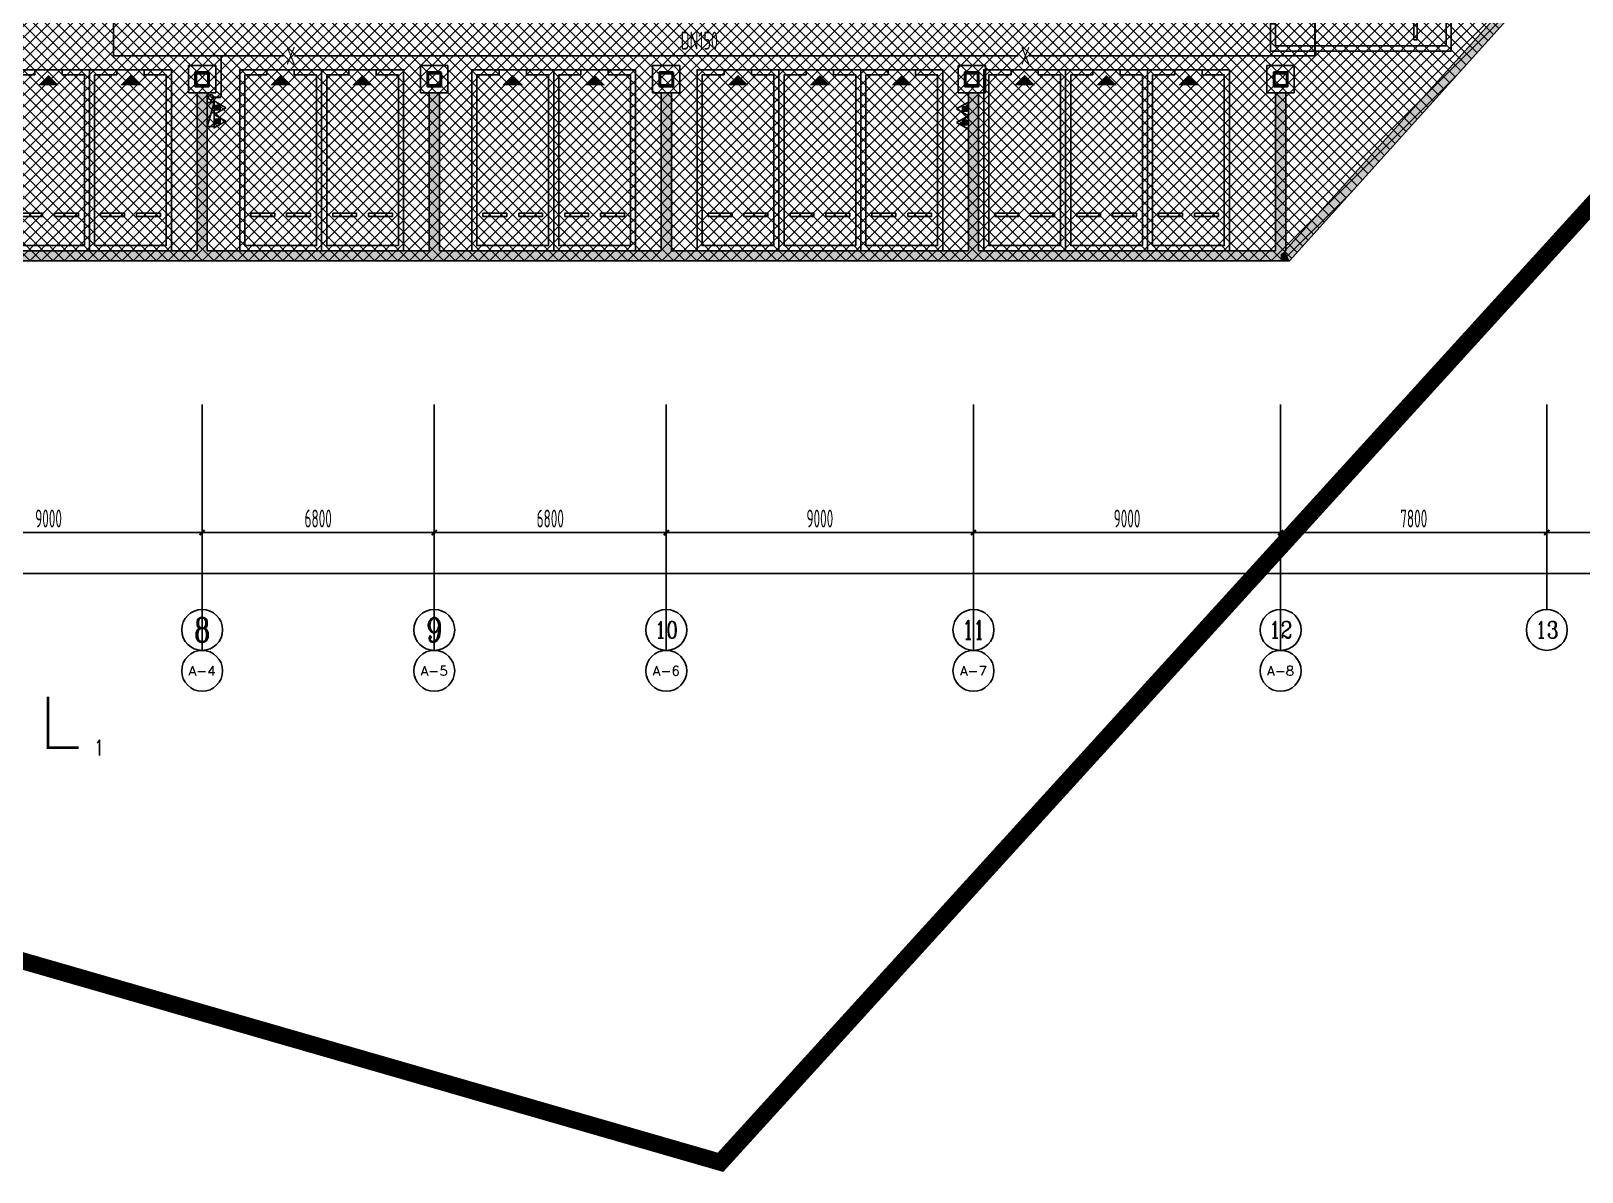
# Model space of a CAD drawing. Extents: x -2120532 to 1934524, y -1331911 to 424203.
# Drawn here: x -50223 to -4779, y -408249 to -374824 of the extents above; entities that cross this region are included whole.
import ezdxf
from ezdxf.enums import TextEntityAlignment as Align

# ---------------------------------------------------------------- set-up
doc = ezdxf.new("R2010")
doc.units = 0
doc.header["$LTSCALE"] = 10
doc.linetypes.add('ACAD_ISO05W100', pattern=[34, 24, -3, 0.5, -3, 0.5, -3])
for name, color, linetype in [('00-停车位', 67, 'Continuous'), ('A-COLUMN', 8, 'Continuous'), ('A-REDLINE', 1, 'ACAD_ISO05W100'), ('A-WALL', 2, 'Continuous'), ('AXIS', 3, 'Continuous'), ('AXIS_TEXT', 7, 'Continuous'), ('DIM_SYMB', 3, 'Continuous'), ('PUB_HATCH', 8, 'Continuous'), ('W-EQUIP_消火栓', 7, 'Continuous'), ('W-EQUIP_灭火器', 7, 'Continuous'), ('W-PIPE-消防', 1, 'Continuous'), ('W-TEXT_消防', 7, 'Continuous'), ('W-VPIPE-消防', 1, 'Continuous'), ('画水辅助', 6, 'Continuous')]:
    doc.layers.add(name, color=color, linetype=linetype)
doc.layers.add('钢柱', color=51, linetype='Continuous', lineweight=35)
doc.styles.add('8B2_02', font='tssdeng.shx', dxfattribs={"width": 0.6, "bigfont": 'TSSDCHN.shx'})
doc.styles.add('_TCH_AXIS', font='COMPLEX', dxfattribs={"bigfont": 'GBCBIG'})
doc.styles.add('_TCH_LABEL', font='COMPLEX', dxfattribs={"bigfont": 'GBCBIG'})
doc.styles.add('COMPLEX', font='COMPLEX.shx', dxfattribs={"width": 0.65})
doc.styles.add('STANDARD_T3', font='TSSDENG.shx', dxfattribs={"width": 0.56, "bigfont": 'TSSDCHN.shx'})
doc.dimstyles.new('_TCH_ARCH&&150', dxfattribs={"dimtxt": 525, "dimasz": 150, "dimexe": 375, "dimexo": 450, "dimgap": 150, "dimtad": 1, "dimdec": 0, "dimzin": 0, "dimdsep": 46, "dimtxsty": 'STANDARD_T3', "dimblk": 'ARCHTICK', "dimcen": 0.09, "dimclrt": 7, "dimazin": 2, "dimtfac": 1, "dimtdec": 0, "dimtix": 1, "dimtmove": 2, "dimatfit": 3, "dimfxl": 0, "dimtolj": 1, "dimtzin": 0, "dimarcsym": 0})

# ---------------------------------------------------------------- blocks, each defined once
blk = doc.blocks.new('车位2400x5300')
at = {"layer": '00-停车位', "color": 251}
for p, q in [((-875, -1000), (-175, -1000)), ((-875, -1100), (-875, -1000)), ((-875, -1100), (-175, -1100)), ((-175, -1100), (-175, -1000)), ((175, -1000), (875, -1000)), ((175, -1100), (175, -1000)), ((175, -1100), (875, -1100)), ((875, -1100), (875, -1000)), ((400, -5300), (-400, -5300))]:
    blk.add_line(p, q, dxfattribs=at)
blk.add_lwpolyline([(400, -5150), (400, -5300), (1200, -5300), (1200, 0), (-1200, 0), (-1200, -5300), (-400, -5300), (-400, -5150), (-1050, -5150), (-1050, -150), (1050, -150), (1050, -5150), (400, -5150)], dxfattribs=at)
blk.add_lwpolyline([(0, -5150, 0, 600, 0), (0, -4850, 600, 600, 0)], format="xyseb", dxfattribs=at)
blk = doc.blocks.new('_AXISO')
blk.add_circle((0, 0), 0.5)
at = {"layer": 'AXIS_TEXT', "style": 'COMPLEX', "width": 1.041667}
blk.add_attdef('A', text='', height=0.56, dxfattribs=at).set_placement((-0.25, -0.28), (0.25, -0.28), align=Align.FIT)
blk = doc.blocks.new('_ArchTick')
at = {"color": 0, "linetype": 'ByBlock', "const_width": 0.4}
blk.add_lwpolyline([(-0.5, -0.5), (0.5, 0.5)], dxfattribs=at)
blk = doc.blocks.new('*D128')
at = {"layer": 'AXIS', "color": 0, "lineweight": -2, "transparency": 16777216}
for p, q in [((-95159, -386218), (-95159, -391093)), ((106241, -386218), (106241, -391093)), ((-95159, -390718), (106241, -390718))]:
    blk.add_line(p, q, dxfattribs=at)
at = {"layer": 'Defpoints', "color": 0, "transparency": 16777216}
for p in [(-95159, -385768), (106241, -385768), (106241, -390718)]:
    blk.add_point(p, dxfattribs=at)
at = {"layer": 'AXIS', "color": 0, "lineweight": -2, "transparency": 16777216, "xscale": 150, "yscale": 150, "zscale": 150, "rotation": 180}
blk.add_blockref('_ArchTick', (-95159, -390718), dxfattribs=at)
at = {"layer": 'AXIS', "color": 0, "lineweight": -2, "transparency": 16777216, "xscale": 150, "yscale": 150, "zscale": 150}
blk.add_blockref('_ArchTick', (106241, -390718), dxfattribs=at)
at = {"layer": 'AXIS', "color": 7, "transparency": 16777216, "insert": (5541, -390306), "char_height": 525, "attachment_point": 5, "style": 'STANDARD_T3'}
blk.add_mtext('\\A1;201400', dxfattribs=at)
blk = doc.blocks.new('*D167')
at = {"layer": 'AXIS', "color": 0, "lineweight": -2, "transparency": 16777216}
for p, q in [((-54209, -386218), (-54209, -389893)), ((-45209, -386218), (-45209, -389893)), ((-54209, -389518), (-45209, -389518))]:
    blk.add_line(p, q, dxfattribs=at)
at = {"layer": 'Defpoints', "color": 0, "transparency": 16777216}
for p in [(-54209, -385768), (-45209, -385768), (-45209, -389518)]:
    blk.add_point(p, dxfattribs=at)
at = {"layer": 'AXIS', "color": 0, "lineweight": -2, "transparency": 16777216, "xscale": 150, "yscale": 150, "zscale": 150, "rotation": 180}
blk.add_blockref('_ArchTick', (-54209, -389518), dxfattribs=at)
at = {"layer": 'AXIS', "color": 0, "lineweight": -2, "transparency": 16777216, "xscale": 150, "yscale": 150, "zscale": 150}
blk.add_blockref('_ArchTick', (-45209, -389518), dxfattribs=at)
at = {"layer": 'AXIS', "color": 7, "transparency": 16777216, "insert": (-49709, -389106), "char_height": 525, "attachment_point": 5, "style": 'STANDARD_T3'}
blk.add_mtext('\\A1;9000', dxfattribs=at)
blk = doc.blocks.new('*D168')
at = {"layer": 'AXIS', "color": 0, "lineweight": -2, "transparency": 16777216}
for p, q in [((-45209, -386218), (-45209, -389893)), ((-38409, -386218), (-38409, -389893)), ((-45209, -389518), (-38409, -389518))]:
    blk.add_line(p, q, dxfattribs=at)
at = {"layer": 'Defpoints', "color": 0, "transparency": 16777216}
for p in [(-45209, -385768), (-38409, -385768), (-38409, -389518)]:
    blk.add_point(p, dxfattribs=at)
at = {"layer": 'AXIS', "color": 0, "lineweight": -2, "transparency": 16777216, "xscale": 150, "yscale": 150, "zscale": 150, "rotation": 180}
blk.add_blockref('_ArchTick', (-45209, -389518), dxfattribs=at)
at = {"layer": 'AXIS', "color": 0, "lineweight": -2, "transparency": 16777216, "xscale": 150, "yscale": 150, "zscale": 150}
blk.add_blockref('_ArchTick', (-38409, -389518), dxfattribs=at)
at = {"layer": 'AXIS', "color": 7, "transparency": 16777216, "insert": (-41809, -389106), "char_height": 525, "attachment_point": 5, "style": 'STANDARD_T3'}
blk.add_mtext('\\A1;6800', dxfattribs=at)
blk = doc.blocks.new('*D169')
at = {"layer": 'AXIS', "color": 0, "lineweight": -2, "transparency": 16777216}
for p, q in [((-38409, -386218), (-38409, -389893)), ((-31609, -386218), (-31609, -389893)), ((-38409, -389518), (-31609, -389518))]:
    blk.add_line(p, q, dxfattribs=at)
at = {"layer": 'Defpoints', "color": 0, "transparency": 16777216}
for p in [(-38409, -385768), (-31609, -385768), (-31609, -389518)]:
    blk.add_point(p, dxfattribs=at)
at = {"layer": 'AXIS', "color": 0, "lineweight": -2, "transparency": 16777216, "xscale": 150, "yscale": 150, "zscale": 150, "rotation": 180}
blk.add_blockref('_ArchTick', (-38409, -389518), dxfattribs=at)
at = {"layer": 'AXIS', "color": 0, "lineweight": -2, "transparency": 16777216, "xscale": 150, "yscale": 150, "zscale": 150}
blk.add_blockref('_ArchTick', (-31609, -389518), dxfattribs=at)
at = {"layer": 'AXIS', "color": 7, "transparency": 16777216, "insert": (-35009, -389106), "char_height": 525, "attachment_point": 5, "style": 'STANDARD_T3'}
blk.add_mtext('\\A1;6800', dxfattribs=at)
blk = doc.blocks.new('*D170')
at = {"layer": 'AXIS', "color": 0, "lineweight": -2, "transparency": 16777216}
for p, q in [((-31609, -386218), (-31609, -389893)), ((-22609, -386218), (-22609, -389893)), ((-31609, -389518), (-22609, -389518))]:
    blk.add_line(p, q, dxfattribs=at)
at = {"layer": 'Defpoints', "color": 0, "transparency": 16777216}
for p in [(-31609, -385768), (-22609, -385768), (-22609, -389518)]:
    blk.add_point(p, dxfattribs=at)
at = {"layer": 'AXIS', "color": 0, "lineweight": -2, "transparency": 16777216, "xscale": 150, "yscale": 150, "zscale": 150, "rotation": 180}
blk.add_blockref('_ArchTick', (-31609, -389518), dxfattribs=at)
at = {"layer": 'AXIS', "color": 0, "lineweight": -2, "transparency": 16777216, "xscale": 150, "yscale": 150, "zscale": 150}
blk.add_blockref('_ArchTick', (-22609, -389518), dxfattribs=at)
at = {"layer": 'AXIS', "color": 7, "transparency": 16777216, "insert": (-27109, -389106), "char_height": 525, "attachment_point": 5, "style": 'STANDARD_T3'}
blk.add_mtext('\\A1;9000', dxfattribs=at)
blk = doc.blocks.new('*D171')
at = {"layer": 'AXIS', "color": 0, "lineweight": -2, "transparency": 16777216}
for p, q in [((-22609, -386218), (-22609, -389893)), ((-13609, -386218), (-13609, -389893)), ((-22609, -389518), (-13609, -389518))]:
    blk.add_line(p, q, dxfattribs=at)
at = {"layer": 'Defpoints', "color": 0, "transparency": 16777216}
for p in [(-22609, -385768), (-13609, -385768), (-13609, -389518)]:
    blk.add_point(p, dxfattribs=at)
at = {"layer": 'AXIS', "color": 0, "lineweight": -2, "transparency": 16777216, "xscale": 150, "yscale": 150, "zscale": 150, "rotation": 180}
blk.add_blockref('_ArchTick', (-22609, -389518), dxfattribs=at)
at = {"layer": 'AXIS', "color": 0, "lineweight": -2, "transparency": 16777216, "xscale": 150, "yscale": 150, "zscale": 150}
blk.add_blockref('_ArchTick', (-13609, -389518), dxfattribs=at)
at = {"layer": 'AXIS', "color": 7, "transparency": 16777216, "insert": (-18109, -389106), "char_height": 525, "attachment_point": 5, "style": 'STANDARD_T3'}
blk.add_mtext('\\A1;9000', dxfattribs=at)
blk = doc.blocks.new('*D172')
at = {"layer": 'AXIS', "color": 0, "lineweight": -2, "transparency": 16777216}
for p, q in [((-13609, -386218), (-13609, -389893)), ((-5809, -386218), (-5809, -389893)), ((-13609, -389518), (-5809, -389518))]:
    blk.add_line(p, q, dxfattribs=at)
at = {"layer": 'Defpoints', "color": 0, "transparency": 16777216}
for p in [(-13609, -385768), (-5809, -385768), (-5809, -389518)]:
    blk.add_point(p, dxfattribs=at)
at = {"layer": 'AXIS', "color": 0, "lineweight": -2, "transparency": 16777216, "xscale": 150, "yscale": 150, "zscale": 150, "rotation": 180}
blk.add_blockref('_ArchTick', (-13609, -389518), dxfattribs=at)
at = {"layer": 'AXIS', "color": 0, "lineweight": -2, "transparency": 16777216, "xscale": 150, "yscale": 150, "zscale": 150}
blk.add_blockref('_ArchTick', (-5809, -389518), dxfattribs=at)
at = {"layer": 'AXIS', "color": 7, "transparency": 16777216, "insert": (-9709, -389106), "char_height": 525, "attachment_point": 5, "style": 'STANDARD_T3'}
blk.add_mtext('\\A1;7800', dxfattribs=at)
blk = doc.blocks.new('*D173')
at = {"layer": 'AXIS', "color": 0, "lineweight": -2, "transparency": 16777216}
for p, q in [((-5809, -386218), (-5809, -389893)), ((1991, -386218), (1991, -389893)), ((-5809, -389518), (1991, -389518))]:
    blk.add_line(p, q, dxfattribs=at)
at = {"layer": 'Defpoints', "color": 0, "transparency": 16777216}
for p in [(-5809, -385768), (1991, -385768), (1991, -389518)]:
    blk.add_point(p, dxfattribs=at)
at = {"layer": 'AXIS', "color": 0, "lineweight": -2, "transparency": 16777216, "xscale": 150, "yscale": 150, "zscale": 150, "rotation": 180}
blk.add_blockref('_ArchTick', (-5809, -389518), dxfattribs=at)
at = {"layer": 'AXIS', "color": 0, "lineweight": -2, "transparency": 16777216, "xscale": 150, "yscale": 150, "zscale": 150}
blk.add_blockref('_ArchTick', (1991, -389518), dxfattribs=at)
at = {"layer": 'AXIS', "color": 7, "transparency": 16777216, "insert": (-1909, -389106), "char_height": 525, "attachment_point": 5, "style": 'STANDARD_T3'}
blk.add_mtext('\\A1;7800', dxfattribs=at)
blk = doc.blocks.new('$TwtSys$00000434')
for p, q in [((-0.5, 0.5), (-0.5, -0.5)), ((-0.5, -0.5), (0.5, 0.5)), ((0.5, 0.5), (-0.5, 0.5)), ((0.5, -0.5), (0.5, 0.5)), ((-0.5, -0.5), (0.5, -0.5))]:
    blk.add_line(p, q)
blk.add_solid([(0.5, -0.5), (0.5, 0.5), (-0.5, -0.5)])
blk = doc.blocks.new('$TwtSys$00000546')
h = blk.add_hatch()
h.set_pattern_fill('ANSI31', color=256, scale=200, style=0)
h.set_pattern_definition([(45, (-38543.802, -6670.83), (-17.67767, 17.67767), [])])
h.paths.add_polyline_path([(-65, 174), (65, 174), (65, 44), (-65, 44)])
for points in [[(0, 344), (-198, 0), (198, 0)], [(-65, 174), (65, 174), (65, 44), (-65, 44)]]:
    blk.add_lwpolyline(points, close=True)
blk = doc.blocks.new('A$C1C3C0163')
h = blk.add_hatch()
h.set_pattern_fill('ANSI37', color=8, scale=150)
h.set_pattern_definition([(45, (-601697.23, -233886.27), (-168.3798, 168.3798), []), (135, (-601697.23, -233886.27), (-168.3798, -168.3798), [])])
h.paths.add_polyline_path([(-80300, 5300), (-80300, -9000), (-62000, -9000), (-62000, -64625), (-76750, -64625), (-76750, -62675), (-73875, -62675), (-73775, -57275), (-100380, -57275), (-100572, -124002), (-71150, -123999), (-71150, -126437), (-63509, -133383), (-65550, -135650), (-61611, -139196), (-83885, -163934), (-83885, -174096), (-119589, -213750), (-196450, -213750), (-196450, -207800), (-209700, -193450), (-209700, -169150), (-201700, -169149), (-201700, 5300), (-192675, 5300)])

msp = doc.modelspace()

# ---------------------------------------------------------------- hatches: boundary and pattern name
at = {"layer": 'PUB_HATCH'}
for points in [[(13617.2, -351612.5), (13394.2, -351411.7), (-13481.7, -381260.4), (-13348.1, -381560.4)], [(-45208.6, -381360.4), (-45058.6, -381260.4), (-45058.6, -376635.4), (-45358.6, -376635.4), (-45358.6, -381260.4)], [(-38408.6, -381360.4), (-38258.6, -381260.4), (-38258.6, -376635.4), (-38558.6, -376635.4), (-38558.6, -381260.4)], [(-31608.6, -381360.4), (-31458.6, -381260.4), (-31458.6, -376635.4), (-31758.6, -376635.4), (-31758.6, -381260.4)], [(-22608.6, -381360.4), (-22458.6, -381260.4), (-22458.6, -376635.4), (-22758.6, -376635.4), (-22758.6, -381260.4)], [(-13608.6, -381360.4), (-13458.6, -381260.4), (-13458.6, -376635.4), (-13758.6, -376635.4), (-13758.6, -381260.4)], [(-45208.6, -381360.4), (-45358.6, -381260.4), (-54058.6, -381260.4), (-54208.6, -381360.4), (-54208.6, -381560.4), (-45208.6, -381560.4)], [(-38408.6, -381360.4), (-38558.6, -381260.4), (-45058.6, -381260.4), (-45208.6, -381360.4), (-45208.6, -381560.4), (-38408.6, -381560.4)], [(-31608.6, -381360.4), (-31758.6, -381260.4), (-38258.6, -381260.4), (-38408.6, -381360.4), (-38408.6, -381560.4), (-31608.6, -381560.4)], [(-22608.6, -381360.4), (-22758.6, -381260.4), (-31458.6, -381260.4), (-31608.6, -381360.4), (-31608.6, -381560.4), (-22608.6, -381560.4)], [(-13608.6, -381360.4), (-13758.6, -381260.4), (-22458.6, -381260.4), (-22608.6, -381360.4), (-22608.6, -381560.4), (-13608.6, -381560.4)], [(-13348.1, -381560.4), (-13481.7, -381260.4), (-13458.6, -381260.4), (-13608.6, -381360.4), (-13608.6, -381560.4)]]:
    msp.add_hatch(color=8, dxfattribs=at).paths.add_polyline_path(points)

# ---------------------------------------------------------------- linework, layer by layer
at = {"layer": 'A-COLUMN', "color": 8}
for p, q in [((-44808.6, -375835.4), (-45608.6, -375835.4)), ((-45608.6, -375835.4), (-45608.6, -376635.4)), ((-44808.6, -376635.4), (-44808.6, -375835.4)), ((-38008.6, -375835.4), (-38808.6, -375835.4)), ((-38808.6, -375835.4), (-38808.6, -376635.4)), ((-38008.6, -376635.4), (-38008.6, -375835.4)), ((-31208.6, -375835.4), (-32008.6, -375835.4)), ((-32008.6, -375835.4), (-32008.6, -376635.4)), ((-31208.6, -376635.4), (-31208.6, -375835.4)), ((-22258.6, -375835.4), (-23058.6, -375835.4)), ((-23058.6, -375835.4), (-23058.6, -376635.4)), ((-22258.6, -376635.4), (-22258.6, -375835.4)), ((-13208.6, -375835.4), (-14008.6, -375835.4)), ((-14008.6, -375835.4), (-14008.6, -376635.4)), ((-13208.6, -376635.4), (-13208.6, -375835.4)), ((-45608.6, -376635.4), (-44808.6, -376635.4)), ((-38808.6, -376635.4), (-38008.6, -376635.4)), ((-32008.6, -376635.4), (-31208.6, -376635.4)), ((-23058.6, -376635.4), (-22258.6, -376635.4)), ((-14008.6, -376635.4), (-13208.6, -376635.4))]:
    msp.add_line(p, q, dxfattribs=at)
at = {"layer": 'A-REDLINE', "color": 8, "const_width": 500, "flags": 128}
msp.add_lwpolyline([(-107392.3, -142842.2), (-93296.7, -144216.6), (-79168.4, -145199), (-65018.3, -145788.8), (-50857.3, -145985.4), (24722.1, -145985.4), (100301.4, -145985.4), (107771.4, -146171.5), (115222.9, -146729.4), (122637.3, -147657.7), (129996.3, -148954), (137281.7, -150615.3), (144475.2, -152637.3), (151559.1, -155015), (158515.9, -157742.6), (165328.1, -160813.2), (171979, -164219.2), (178452, -167952.3), (184731.1, -172003), (113147, -250657.3), (41562.9, -329311.5), (-30021.2, -407965.7), (-107392.3, -385638.9), (-107392.3, -264240.5)], close=True, dxfattribs=at)
at = {"layer": 'A-WALL', "color": 8}
for p, q in [((13394.2, -351411.7), (-13481.7, -381260.4)), ((13617.2, -351612.5), (-13348.1, -381560.4)), ((-45358.6, -381260.4), (-45358.6, -376635.4)), ((-45358.6, -376635.4), (-45058.6, -376635.4)), ((-45058.6, -381260.4), (-45058.6, -376635.4)), ((-38558.6, -381260.4), (-38558.6, -376635.4)), ((-38558.6, -376635.4), (-38258.6, -376635.4)), ((-38258.6, -381260.4), (-38258.6, -376635.4)), ((-31758.6, -381260.4), (-31758.6, -376635.4)), ((-31758.6, -376635.4), (-31458.6, -376635.4)), ((-31458.6, -381260.4), (-31458.6, -376635.4)), ((-22758.6, -381260.4), (-22758.6, -376635.4)), ((-22758.6, -376635.4), (-22458.6, -376635.4)), ((-22458.6, -381260.4), (-22458.6, -376635.4)), ((-13758.6, -381260.4), (-13758.6, -376635.4)), ((-13758.6, -376635.4), (-13458.6, -376635.4)), ((-13458.6, -381260.4), (-13458.6, -376635.4)), ((-45358.6, -381260.4), (-54058.6, -381260.4)), ((-38558.6, -381260.4), (-45058.6, -381260.4)), ((-31758.6, -381260.4), (-38258.6, -381260.4)), ((-22758.6, -381260.4), (-31458.6, -381260.4)), ((-13758.6, -381260.4), (-22458.6, -381260.4)), ((-13481.7, -381260.4), (-13458.6, -381260.4)), ((-45208.6, -381560.4), (-54208.6, -381560.4)), ((-45083.6, -381560.4), (-45333.6, -381560.4)), ((-38408.6, -381560.4), (-45208.6, -381560.4)), ((-31608.6, -381560.4), (-38408.6, -381560.4)), ((-22608.6, -381560.4), (-31608.6, -381560.4)), ((-13608.6, -381560.4), (-22608.6, -381560.4)), ((-13348.1, -381560.4), (-13608.6, -381560.4))]:
    msp.add_line(p, q, dxfattribs=at)
at = {"layer": 'AXIS', "color": 8}
for p, q in [((-45208.6, -385768.2), (-45208.6, -392968.2)), ((-45208.6, -385768.2), (-45208.6, -391768.2)), ((-38408.6, -385768.2), (-38408.6, -392968.2)), ((-38408.6, -385768.2), (-38408.6, -391768.2)), ((-31608.6, -385768.2), (-31608.6, -392968.2)), ((-31608.6, -385768.2), (-31608.6, -391768.2)), ((-22608.6, -385768.2), (-22608.6, -392968.2)), ((-22608.6, -385768.2), (-22608.6, -391768.2)), ((-13608.6, -385768.2), (-13608.6, -392968.2)), ((-13608.6, -385768.2), (-13608.6, -391768.2)), ((-5808.6, -385768.2), (-5808.6, -391768.2))]:
    msp.add_line(p, q, dxfattribs=at)
at = {"layer": 'DIM_SYMB', "color": 8, "const_width": 75}
msp.add_lwpolyline([(-49723.3, -394321), (-49723.3, -395821), (-48823.3, -395821)], dxfattribs=at)
at = {"layer": 'W-PIPE-消防', "ltscale": 1.5, "const_width": 52.5}
for points in [[(-47808.6, -367049.2), (-47808.6, -375548)], [(-12600.3, -372193.2), (-12600.3, -375548)], [(-47808.6, -375548), (-42823.6, -375548)], [(-44653.6, -376764.8), (-44653.6, -375548)], [(-42503.9, -375548), (-21296.7, -375548)], [(-20977, -375548), (-12600.3, -375548)], [(-44949.4, -376764.8), (-44653.6, -376764.8)], [(-44949.4, -376839.8), (-44949.4, -376918.6)]]:
    msp.add_lwpolyline(points, dxfattribs=at)
at = {"layer": 'W-VPIPE-消防'}
msp.add_circle((-44949.4, -376764.8), 75, dxfattribs=at)
at = {"layer": '钢柱', "color": 8, "lineweight": 35}
for points in [[(-45008.6, -376035.4), (-45408.6, -376035.4), (-45408.6, -376435.4), (-45008.6, -376435.4)], [(-45028.6, -376415.4), (-45388.6, -376415.4), (-45388.6, -376055.4), (-45028.6, -376055.4)], [(-38208.6, -376035.4), (-38608.6, -376035.4), (-38608.6, -376435.4), (-38208.6, -376435.4)], [(-38228.6, -376415.4), (-38588.6, -376415.4), (-38588.6, -376055.4), (-38228.6, -376055.4)], [(-31408.6, -376035.4), (-31808.6, -376035.4), (-31808.6, -376435.4), (-31408.6, -376435.4)], [(-31428.6, -376415.4), (-31788.6, -376415.4), (-31788.6, -376055.4), (-31428.6, -376055.4)], [(-22458.6, -376035.4), (-22858.6, -376035.4), (-22858.6, -376435.4), (-22458.6, -376435.4)], [(-22478.6, -376415.4), (-22838.6, -376415.4), (-22838.6, -376055.4), (-22478.6, -376055.4)], [(-13408.6, -376035.4), (-13808.6, -376035.4), (-13808.6, -376435.4), (-13408.6, -376435.4)], [(-13428.6, -376415.4), (-13788.6, -376415.4), (-13788.6, -376055.4), (-13428.6, -376055.4)]]:
    msp.add_lwpolyline(points, close=True, dxfattribs=at)

# ---------------------------------------------------------------- block references
at = {"layer": '00-停车位', "color": 8}
for p, rotation in [((-8608.6, -374210.4), 270), ((-49708.6, -381260.4), 180), ((-47308.6, -381260.4), 180), ((-42908.6, -381260.4), 180), ((-40508.6, -381260.4), 180), ((-36108.6, -381260.4), 180), ((-33708.6, -381260.4), 180), ((-29508.6, -381260.4), 180), ((-27108.6, -381260.4), 180), ((-24708.6, -381260.4), 180), ((-21108.6, -381260.4), 180), ((-18708.6, -381260.4), 180), ((-16308.6, -381260.4), 180)]:
    msp.add_blockref('车位2400x5300', p, dxfattribs=dict(at, rotation=rotation))
at = {"layer": 'AXIS', "color": 8}
ref = msp.add_blockref('_AXISO', (-45208.6, -392368.2), dxfattribs=dict(at, xscale=1200, yscale=1200, zscale=1200))
ref.add_attrib('A', '8', dxfattribs={"layer": 'AXIS_TEXT', "height": 698.9, "style": '_TCH_AXIS'}).set_placement((-45441.6, -392717.6), (-44975.6, -392717.6), align=Align.FIT)
ref = msp.add_blockref('_AXISO', (-38408.6, -392368.2), dxfattribs=dict(at, xscale=1200, yscale=1200, zscale=1200))
ref.add_attrib('A', '9', dxfattribs={"layer": 'AXIS_TEXT', "height": 698.9, "style": '_TCH_AXIS'}).set_placement((-38641.6, -392717.6), (-38175.6, -392717.6), align=Align.FIT)
ref = msp.add_blockref('_AXISO', (-31608.6, -392368.2), dxfattribs=dict(at, xscale=1200, yscale=1200, zscale=1200))
ref.add_attrib('A', '10', dxfattribs={"layer": 'AXIS_TEXT', "height": 492.67, "style": '_TCH_AXIS'}).set_placement((-31948.8, -392614.5), (-31268.4, -392614.5), align=Align.FIT)
ref = msp.add_blockref('_AXISO', (-22608.6, -392368.2), dxfattribs=dict(at, xscale=1200, yscale=1200, zscale=1200))
ref.add_attrib('A', '11', dxfattribs={"layer": 'AXIS_TEXT', "height": 553.14, "style": '_TCH_AXIS'}).set_placement((-22924.7, -392644.8), (-22292.5, -392644.8), align=Align.FIT)
ref = msp.add_blockref('_AXISO', (-13608.6, -392368.2), dxfattribs=dict(at, xscale=1200, yscale=1200, zscale=1200))
ref.add_attrib('A', '12', dxfattribs={"layer": 'AXIS_TEXT', "height": 492.67, "style": '_TCH_AXIS'}).set_placement((-13948.8, -392614.5), (-13268.4, -392614.5), align=Align.FIT)
ref = msp.add_blockref('_AXISO', (-5808.6, -392368.2), dxfattribs=dict(at, xscale=1200, yscale=1200, zscale=1200))
ref.add_attrib('A', '13', dxfattribs={"layer": 'AXIS_TEXT', "height": 492.67, "style": '_TCH_AXIS'}).set_placement((-6148.8, -392614.5), (-5468.4, -392614.5), align=Align.FIT)
ref = msp.add_blockref('_AXISO', (-45208.6, -393568.2), dxfattribs=dict(at, xscale=1200, yscale=1200, zscale=1200))
ref.add_attrib('A', 'A-4', dxfattribs={"layer": 'AXIS_TEXT', "height": 265.63, "style": '_TCH_AXIS'}).set_placement((-45607.1, -393701), (-44810.2, -393701), align=Align.FIT)
ref = msp.add_blockref('_AXISO', (-38408.6, -393568.2), dxfattribs=dict(at, xscale=1200, yscale=1200, zscale=1200))
ref.add_attrib('A', 'A-5', dxfattribs={"layer": 'AXIS_TEXT', "height": 273.43, "style": '_TCH_AXIS'}).set_placement((-38805.7, -393704.9), (-38011.5, -393704.9), align=Align.FIT)
ref = msp.add_blockref('_AXISO', (-31608.6, -393568.2), dxfattribs=dict(at, xscale=1200, yscale=1200, zscale=1200))
ref.add_attrib('A', 'A-6', dxfattribs={"layer": 'AXIS_TEXT', "height": 273.43, "style": '_TCH_AXIS'}).set_placement((-32005.7, -393704.9), (-31211.5, -393704.9), align=Align.FIT)
ref = msp.add_blockref('_AXISO', (-22608.6, -393568.2), dxfattribs=dict(at, xscale=1200, yscale=1200, zscale=1200))
ref.add_attrib('A', 'A-7', dxfattribs={"layer": 'AXIS_TEXT', "height": 273.43, "style": '_TCH_AXIS'}).set_placement((-23005.7, -393704.9), (-22211.5, -393704.9), align=Align.FIT)
ref = msp.add_blockref('_AXISO', (-13608.6, -393568.2), dxfattribs=dict(at, xscale=1200, yscale=1200, zscale=1200))
ref.add_attrib('A', 'A-8', dxfattribs={"layer": 'AXIS_TEXT', "height": 273.43, "style": '_TCH_AXIS'}).set_placement((-14005.7, -393704.9), (-13211.5, -393704.9), align=Align.FIT)
at = {"layer": 'W-EQUIP_消火栓', "xscale": 700, "yscale": -200, "zscale": 700, "rotation": 90.00000000000763}
msp.add_blockref('$TwtSys$00000434', (-44958.6, -377268.6), dxfattribs=at)
at = {"layer": 'W-EQUIP_灭火器'}
for p, rotation in [((-44858.6, -377070.2), 270.0000000000076), ((-22758.6, -377107.2), 90.0000000000076), ((-44858.6, -377467), 270.0000000000076), ((-22758.6, -377503.9), 90.0000000000076)]:
    msp.add_blockref('$TwtSys$00000546', p, dxfattribs=dict(at, rotation=rotation))
at = {"layer": '画水辅助'}
msp.add_blockref('A$C1C3C0163', (106241.4, -167810.4), dxfattribs=at)

# ---------------------------------------------------------------- texts
at = {"layer": 'DIM_SYMB', "color": 8, "style": '_TCH_LABEL', "width": 0.705882}
msp.add_text('1', height=446.2, dxfattribs=at).set_placement((-48365.8, -396044.1))
at = {"layer": 'W-TEXT_消防', "style": '8B2_02', "width": 0.6}
for s, p in [('DN150', (-31187.3, -375367.2)), ('X', (-42748.6, -375810.5)), ('X', (-21221.7, -375810.5))]:
    msp.add_text(s, height=525, dxfattribs=at).set_placement(p)

# ---------------------------------------------------------------- dimensions: what is measured, and where the dimension line sits
at = {"layer": 'AXIS', "color": 8}
for p1, p2, distance, picture, middle in [((-95158.6, -385768.2), (106241.4, -385768.2), -4950, '*D128', (5541.4, -390305.7)), ((-54208.6, -385768.2), (-45208.6, -385768.2), -3750, '*D167', (-49708.6, -389105.7)), ((-45208.6, -385768.2), (-38408.6, -385768.2), -3750, '*D168', (-41808.6, -389105.7)), ((-38408.6, -385768.2), (-31608.6, -385768.2), -3750, '*D169', (-35008.6, -389105.7)), ((-31608.6, -385768.2), (-22608.6, -385768.2), -3750, '*D170', (-27108.6, -389105.7)), ((-22608.6, -385768.2), (-13608.6, -385768.2), -3750, '*D171', (-18108.6, -389105.7)), ((-13608.6, -385768.2), (-5808.6, -385768.2), -3750, '*D172', (-9708.6, -389105.7)), ((-5808.6, -385768.2), (1991.4, -385768.2), -3750, '*D173', (-1908.6, -389105.7))]:
    dim = msp.add_aligned_dim(p1=p1, p2=p2, distance=distance, dimstyle='_TCH_ARCH&&150', dxfattribs=at)
    dim.commit()
    dim.dimension.update_dxf_attribs({"geometry": picture, "text_midpoint": middle})

doc.saveas('drawing.dxf')
